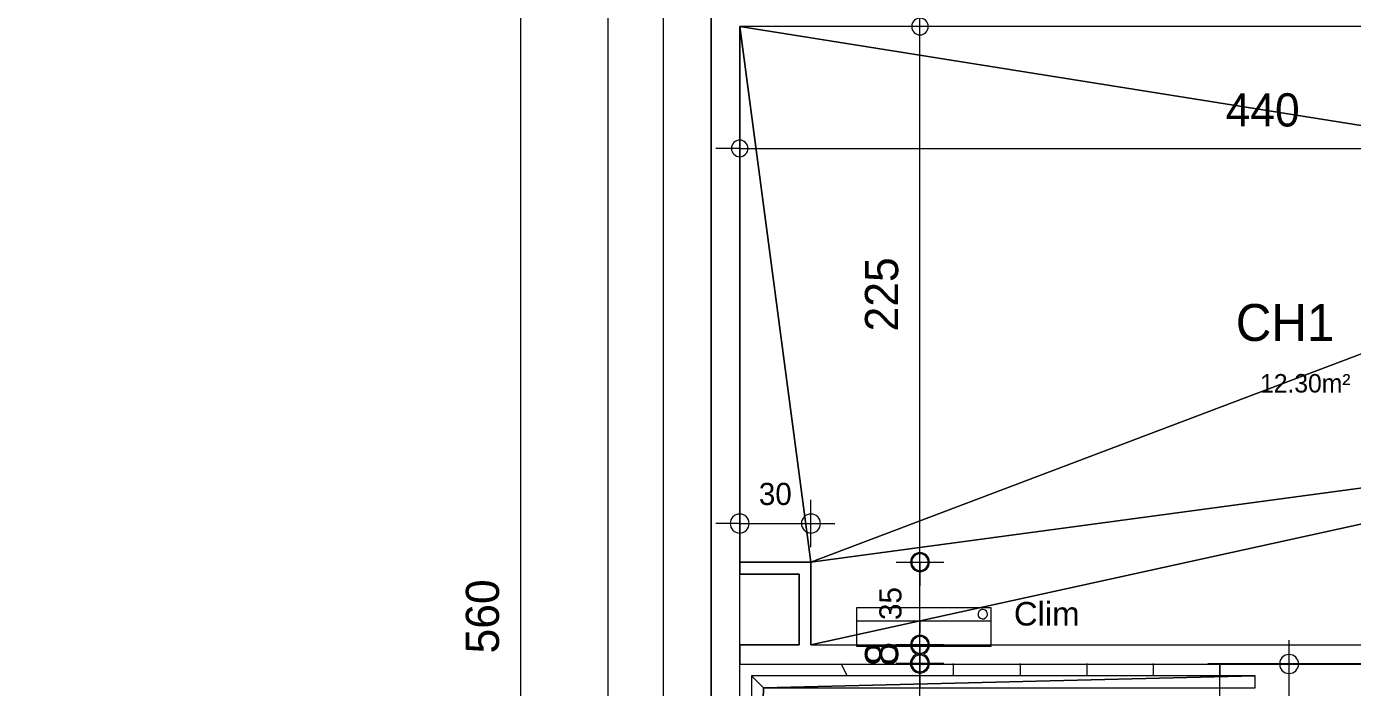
# Model space of a CAD drawing. Header units: metres. Extents: x 1.8 to 61.8, y -53.3 to -11.3.
# Drawn here: x 28.05 to 33.63, y -17.9 to -15.12 of the extents above; entities that cross this region are included whole.
import ezdxf
from ezdxf.enums import TextEntityAlignment as Align
from ezdxf.lldxf.tags import DXFTag

# ---------------------------------------------------------------- set-up
doc = ezdxf.new("R2010")
doc.units = ezdxf.units.M
doc.header["$MEASUREMENT"] = 0
doc.layers.add('Calque commun', color=7, linetype='Continuous')
doc.layers.add('Textes', color=7, linetype='Continuous')
doc.styles.add('Arial9', font='arial.ttf', dxfattribs={"height": 0.098961})
doc.styles.add('Century Gothic10', font='GOTHIC.TTF', dxfattribs={"height": 0.077575})
doc.styles.add('Century Gothic15', font='GOTHIC.TTF', dxfattribs={"height": 0.139636})
doc.styles.add('Century Gothic18', font='GOTHIC.TTF', dxfattribs={"height": 0.155151})
doc.styles.add('Century Gothic20', font='GOTHIC.TTF', dxfattribs={"height": 0.09309})
tags = doc.linetypes.add('HIDDEN2', pattern=[0.1875, 0.125, -0.0625]).pattern_tags.tags
tags[6:7] = [DXFTag(74, 4), DXFTag(75, 0), DXFTag(340, '0'), DXFTag(46, 1.0), DXFTag(50, 0.0), DXFTag(44, 0.0), DXFTag(45, 0.0)]
tags[4:5] = [DXFTag(74, 4), DXFTag(75, 0), DXFTag(340, '0'), DXFTag(46, 1.0), DXFTag(50, 0.0), DXFTag(44, 0.0), DXFTag(45, 0.0)]

# ---------------------------------------------------------------- blocks, each defined once
blk = doc.blocks.new('DimLine52720')
at = {"layer": 'Calque commun', "color": 5, "linetype": 'Continuous', "lineweight": 9}
blk.add_line((30.5017, -23.7998), (30.5017, -14.7998), dxfattribs=at)
blk = doc.blocks.new('Block52772')
at = {"layer": 'Calque commun', "color": 7, "linetype": 'Continuous', "lineweight": 18}
blk.add_line((30.7344, -20.3998), (30.7344, -14.7998), dxfattribs=at)
at = {"layer": 'Calque commun', "color": 7, "linetype": 'Continuous', "lineweight": 9}
for p, q in [((30.9344, -20.3998), (30.9344, -14.9998)), ((31.0545, -20.3998), (31.0545, -15.1198))]:
    blk.add_line(p, q, dxfattribs=at)
blk = doc.blocks.new('new295')
at = {"layer": 'Calque commun', "color": 5, "linetype": 'Continuous', "lineweight": 9}
blk.add_arc((0, 0), 0.5, 0, 359.99941, dxfattribs=at)
blk = doc.blocks.new('new296')
at = {"layer": 'Calque commun', "color": 5, "linetype": 'Continuous', "lineweight": 9}
blk.add_arc((0, 0), 0.5, 0, 359.99941, dxfattribs=at)
blk = doc.blocks.new('DimLine59266')
at = {"layer": 'Calque commun', "color": 5, "linetype": 'Continuous', "lineweight": 9}
for p, q in [((30.1341, -14.7998), (30.1341, -14.6998)), ((30.2341, -14.7998), (30.0341, -14.7998)), ((30.1341, -20.3998), (30.1341, -14.7998)), ((30.2341, -20.3998), (30.0341, -20.3998)), ((30.1341, -20.3998), (30.1341, -20.4998))]:
    blk.add_line(p, q, dxfattribs=at)
at = {"layer": 'Calque commun', "color": 5, "linetype": 'Continuous', "lineweight": 9, "xscale": 0.07000000029802322, "yscale": 0.07000000029802322, "zscale": 0.07000000029802322, "rotation": 90}
for name, p in [('new296', (30.1341, -14.7998)), ('new295', (30.1341, -20.3998))]:
    blk.add_blockref(name, p, dxfattribs=at)
at = {"layer": 'Calque commun', "color": 5, "linetype": 'Continuous', "lineweight": 9, "style": 'Century Gothic15'}
blk.add_text('560', height=0.13964, rotation=90, dxfattribs=at).set_placement((30.0841, -17.5998), align=Align.BOTTOM_CENTER)
blk = doc.blocks.new('xmodule1pdniv1-13')
at = {"layer": 'Calque commun', "color": 5, "linetype": 'Continuous', "lineweight": 9}
blk.add_arc((0, 0), 0.5, 0, 359.99941, dxfattribs=at)
blk = doc.blocks.new('xmodule1pdniv1-14')
at = {"layer": 'Calque commun', "color": 5, "linetype": 'Continuous', "lineweight": 9}
blk.add_arc((0, 0), 0.5, 0, 359.99941, dxfattribs=at)
blk = doc.blocks.new('DimLine53654-2')
at = {"layer": 'Calque commun', "color": 5, "linetype": 'Continuous', "lineweight": 9}
for p, q in [((31.7822, -18.6687), (31.7822, -18.5687)), ((31.8822, -18.6687), (31.6822, -18.6687)), ((31.7823, -20.5512), (31.7822, -18.6687)), ((31.8823, -20.5512), (31.6823, -20.5512)), ((31.7823, -20.5512), (31.7823, -20.6512))]:
    blk.add_line(p, q, dxfattribs=at)
at = {"layer": 'Calque commun', "color": 5, "linetype": 'Continuous', "lineweight": 9, "xscale": 0.07999999821186066, "yscale": 0.07999999821186066, "zscale": 0.07999999821186066, "rotation": 90}
for name, p in [('xmodule1pdniv1-14', (31.7822, -18.6687)), ('xmodule1pdniv1-13', (31.7823, -20.5512))]:
    blk.add_blockref(name, p, dxfattribs=at)
at = {"layer": 'Calque commun', "color": 5, "linetype": 'Continuous', "lineweight": 9, "style": 'Century Gothic20'}
blk.add_text('188', height=0.09309, rotation=90.0024, dxfattribs=at).set_placement((31.7323, -19.61), align=Align.BOTTOM_CENTER)
blk = doc.blocks.new('xmodule1pdniv1-15')
at = {"layer": 'Calque commun', "color": 5, "linetype": 'Continuous', "lineweight": 9}
blk.add_arc((0, 0), 0.5, 0, 359.99941, dxfattribs=at)
blk = doc.blocks.new('xmodule1pdniv1-16')
at = {"layer": 'Calque commun', "color": 5, "linetype": 'Continuous', "lineweight": 9}
blk.add_arc((0, 0), 0.5, 0, 359.99941, dxfattribs=at)
blk = doc.blocks.new('DimLine53662-2')
at = {"layer": 'Calque commun', "color": 5, "linetype": 'Continuous', "lineweight": 9}
for p, q in [((31.7823, -18.5913), (31.7825, -18.4913)), ((31.8823, -18.5914), (31.6823, -18.5911)), ((31.7822, -18.6687), (31.7823, -18.5913)), ((31.8822, -18.6688), (31.6822, -18.6685)), ((31.7822, -18.6687), (31.7821, -18.7687))]:
    blk.add_line(p, q, dxfattribs=at)
at = {"layer": 'Calque commun', "color": 5, "linetype": 'Continuous', "lineweight": 9, "xscale": 0.06999999484552753, "yscale": 0.06999999484552753, "zscale": 0.07000000029802322, "rotation": 89.9152908298062}
for name, p in [('xmodule1pdniv1-16', (31.7823, -18.5913)), ('xmodule1pdniv1-15', (31.7822, -18.6687))]:
    blk.add_blockref(name, p, dxfattribs=at)
at = {"layer": 'Calque commun', "color": 5, "linetype": 'Continuous', "lineweight": 9, "style": 'Century Gothic15'}
blk.add_text('8', height=0.1396, rotation=89.9153, dxfattribs=at).set_placement((31.7323, -18.6299), align=Align.BOTTOM_CENTER)
blk = doc.blocks.new('xmodule1pdniv1-17')
at = {"layer": 'Calque commun', "color": 5, "linetype": 'Continuous', "lineweight": 9}
blk.add_arc((0, 0), 0.5, 0, 359.99941, dxfattribs=at)
blk = doc.blocks.new('xmodule1pdniv1-18')
at = {"layer": 'Calque commun', "color": 5, "linetype": 'Continuous', "lineweight": 9}
blk.add_arc((0, 0), 0.5, 0, 359.99941, dxfattribs=at)
blk = doc.blocks.new('DimLine53670-2')
at = {"layer": 'Calque commun', "color": 5, "linetype": 'Continuous', "lineweight": 9}
for p, q in [((31.7823, -18.2431), (31.7823, -18.1431)), ((31.6823, -18.2431), (31.8823, -18.2431)), ((31.7823, -18.5913), (31.7823, -18.2431)), ((31.8823, -18.5913), (31.6823, -18.5913)), ((31.7823, -18.5913), (31.7823, -18.6913))]:
    blk.add_line(p, q, dxfattribs=at)
at = {"layer": 'Calque commun', "color": 5, "linetype": 'Continuous', "lineweight": 9, "xscale": 0.07999999821186066, "yscale": 0.07999999821186066, "zscale": 0.07999999821186066, "rotation": 90}
for name, p in [('xmodule1pdniv1-18', (31.7823, -18.2431)), ('xmodule1pdniv1-17', (31.7823, -18.5913))]:
    blk.add_blockref(name, p, dxfattribs=at)
at = {"layer": 'Calque commun', "color": 5, "linetype": 'Continuous', "lineweight": 9, "style": 'Century Gothic20'}
blk.add_text('35', height=0.09309, rotation=90, dxfattribs=at).set_placement((31.7323, -18.4172), align=Align.BOTTOM_CENTER)
blk = doc.blocks.new('xmodule1pdniv1-19')
at = {"layer": 'Calque commun', "color": 5, "linetype": 'Continuous', "lineweight": 9}
blk.add_arc((0, 0), 0.5, 0, 359.99941, dxfattribs=at)
blk = doc.blocks.new('xmodule1pdniv1-20')
at = {"layer": 'Calque commun', "color": 5, "linetype": 'Continuous', "lineweight": 9}
blk.add_arc((0, 0), 0.5, 0, 359.99941, dxfattribs=at)
blk = doc.blocks.new('DimLine53678-2')
at = {"layer": 'Calque commun', "color": 5, "linetype": 'Continuous', "lineweight": 9}
for p, q in [((31.7823, -15.9912), (31.7823, -15.8912)), ((31.8823, -15.9912), (31.6823, -15.9912)), ((31.7823, -18.2431), (31.7823, -15.9912)), ((31.6823, -18.2431), (31.8823, -18.2431)), ((31.7823, -18.2431), (31.7823, -18.3431))]:
    blk.add_line(p, q, dxfattribs=at)
at = {"layer": 'Calque commun', "color": 5, "linetype": 'Continuous', "lineweight": 9, "xscale": 0.07000000029802322, "yscale": 0.07000000029802322, "zscale": 0.07000000029802322, "rotation": 90}
for name, p in [('xmodule1pdniv1-20', (31.7823, -15.9912)), ('xmodule1pdniv1-19', (31.7823, -18.2431))]:
    blk.add_blockref(name, p, dxfattribs=at)
at = {"layer": 'Calque commun', "color": 5, "linetype": 'Continuous', "lineweight": 9, "style": 'Century Gothic15'}
blk.add_text('225', height=0.13964, rotation=90, dxfattribs=at).set_placement((31.7323, -17.1172), align=Align.BOTTOM_CENTER)
blk = doc.blocks.new('xmodule1pdniv1-79')
at = {"layer": 'Calque commun', "color": 5, "linetype": 'Continuous', "lineweight": 9}
blk.add_arc((0, 0), 0.5, 0, 359.99941, dxfattribs=at)
blk = doc.blocks.new('xmodule1pdniv1-80')
at = {"layer": 'Calque commun', "color": 5, "linetype": 'Continuous', "lineweight": 9}
blk.add_arc((0, 0), 0.5, 0, 359.99941, dxfattribs=at)
blk = doc.blocks.new('DimLine53934-2')
at = {"layer": 'Calque commun', "color": 5, "linetype": 'Continuous', "lineweight": 9}
for p, q in [((31.0238, -16.6034), (31.0238, -16.4034)), ((35.4237, -16.4034), (35.4237, -16.6034)), ((31.0238, -16.5034), (30.9238, -16.5034)), ((31.0238, -16.5034), (35.4237, -16.5034)), ((35.4237, -16.5034), (35.5237, -16.5034))]:
    blk.add_line(p, q, dxfattribs=at)
at = {"layer": 'Calque commun', "color": 5, "linetype": 'Continuous', "lineweight": 9, "xscale": 0.07000000029802322, "yscale": 0.07000000029802322, "zscale": 0.07000000029802322}
for name, p in [('xmodule1pdniv1-79', (31.0238, -16.5034)), ('xmodule1pdniv1-80', (35.4237, -16.5034))]:
    blk.add_blockref(name, p, dxfattribs=at)
at = {"layer": 'Calque commun', "color": 5, "linetype": 'Continuous', "lineweight": 9, "style": 'Century Gothic15'}
blk.add_text('440', height=0.13964, dxfattribs=at).set_placement((33.2237, -16.4534), align=Align.BOTTOM_CENTER)
blk = doc.blocks.new('xmodule1pdniv1-85')
at = {"layer": 'Calque commun', "color": 5, "linetype": 'Continuous', "lineweight": 9}
blk.add_arc((0, 0), 0.5, 0, 359.99941, dxfattribs=at)
blk = doc.blocks.new('xmodule1pdniv1-86')
at = {"layer": 'Calque commun', "color": 5, "linetype": 'Continuous', "lineweight": 9}
blk.add_arc((0, 0), 0.5, 0, 359.99941, dxfattribs=at)
blk = doc.blocks.new('DimLine53979-2')
at = {"layer": 'Calque commun', "color": 5, "linetype": 'Continuous', "lineweight": 9}
for p, q in [((31.0238, -18.1807), (31.0238, -17.9807)), ((31.3237, -18.1807), (31.3237, -17.9807)), ((31.0238, -18.0807), (30.9238, -18.0807)), ((31.0238, -18.0807), (31.3237, -18.0807)), ((31.3237, -18.0807), (31.4237, -18.0807))]:
    blk.add_line(p, q, dxfattribs=at)
at = {"layer": 'Calque commun', "color": 5, "linetype": 'Continuous', "lineweight": 9, "xscale": 0.07999999821186066, "yscale": 0.07999999821186066, "zscale": 0.07999999821186066}
for name, p in [('xmodule1pdniv1-85', (31.0238, -18.0807)), ('xmodule1pdniv1-86', (31.3237, -18.0807))]:
    blk.add_blockref(name, p, dxfattribs=at)
at = {"layer": 'Calque commun', "color": 5, "linetype": 'Continuous', "lineweight": 9, "style": 'Century Gothic20'}
blk.add_text('30', height=0.09309, dxfattribs=at).set_placement((31.1737, -18.0307), align=Align.BOTTOM_CENTER)
blk = doc.blocks.new('xmodule1pdniv1-99')
at = {"layer": 'Calque commun', "color": 5, "linetype": 'Continuous', "lineweight": 9}
blk.add_arc((0, 0), 0.5, 0, 359.99941, dxfattribs=at)
blk = doc.blocks.new('xmodule1pdniv1-100')
at = {"layer": 'Calque commun', "color": 5, "linetype": 'Continuous', "lineweight": 9}
blk.add_arc((0, 0), 0.5, 0, 359.99941, dxfattribs=at)
blk = doc.blocks.new('DimLine60119-2')
at = {"layer": 'Calque commun', "color": 5, "linetype": 'Continuous', "lineweight": 9}
for p, q in [((33.3346, -18.6713), (33.3346, -18.5713)), ((33.4346, -18.6713), (33.2346, -18.6713)), ((33.3346, -19.5687), (33.3346, -18.6713)), ((33.4346, -19.5687), (33.2346, -19.5687)), ((33.3346, -19.5687), (33.3346, -19.6687))]:
    blk.add_line(p, q, dxfattribs=at)
at = {"layer": 'Calque commun', "color": 5, "linetype": 'Continuous', "lineweight": 9, "xscale": 0.07999999821186066, "yscale": 0.07999999821186066, "zscale": 0.07999999821186066, "rotation": 90}
for name, p in [('xmodule1pdniv1-100', (33.3346, -18.6713)), ('xmodule1pdniv1-99', (33.3346, -19.5687))]:
    blk.add_blockref(name, p, dxfattribs=at)
at = {"layer": 'Calque commun', "color": 5, "linetype": 'Continuous', "lineweight": 9, "style": 'Century Gothic20'}
blk.add_text('90', height=0.09309, rotation=90, dxfattribs=at).set_placement((33.2846, -19.12), align=Align.BOTTOM_CENTER)
blk = doc.blocks.new('clim-int5')
at = {"layer": 'Calque commun', "color": 0, "linetype": 'ByBlock', "lineweight": 9}
for p, q in [((0.5671, 0.16), (0, 0.16)), ((0, 0.16), (0, 0)), ((0.5671, 0), (0.5671, 0.16)), ((0, 0.106), (0.5671, 0.106)), ((0, 0), (0.5671, 0))]:
    blk.add_line(p, q, dxfattribs=at)
blk.add_arc((0.531, 0.1338), 0.02, 330, 329.9994, dxfattribs=at)
blk = doc.blocks.new('xmodule1pdniv1-127')
at = {"layer": 'Calque commun', "color": 15, "linetype": 'Continuous', "lineweight": 18}
for p, q in [((31.3237, -18.2431), (31.0238, -18.2438)), ((31.0238, -18.2438), (31.0239, -18.2938)), ((31.2737, -18.2932), (31.0239, -18.2938)), ((31.2737, -18.5913), (31.2737, -18.2932)), ((31.3237, -18.5913), (31.3237, -18.2431))]:
    blk.add_line(p, q, dxfattribs=at)
at = {"layer": 'Calque commun', "color": 7, "linetype": 'Continuous', "lineweight": 18}
for p, q in [((31.0238, -18.5913), (31.0238, -18.6713)), ((31.0238, -18.5913), (31.2737, -18.5913)), ((31.3237, -18.5913), (33.9765, -18.5913)), ((31.0238, -18.6713), (33.9765, -18.6713))]:
    blk.add_line(p, q, dxfattribs=at)
at = {"layer": 'Calque commun', "color": 7, "linetype": 'Continuous', "lineweight": 9}
for p, q in [((31.45, -18.6687), (31.4762, -18.7212)), ((31.9236, -18.7212), (31.9236, -18.6687)), ((32.2036, -18.6687), (32.2036, -18.7212)), ((32.4836, -18.6687), (32.4836, -18.7212)), ((32.7636, -18.6687), (32.7636, -18.7212)), ((32.9936, -18.6687), (33.0436, -18.6687)), ((33.0436, -18.6687), (33.0436, -18.7212))]:
    blk.add_line(p, q, dxfattribs=at)
at = {"layer": 'Calque commun', "color": 5, "linetype": 'Continuous', "lineweight": 9}
for name in ['DimLine53678-2', 'DimLine53934-2', 'DimLine53979-2', 'DimLine53670-2', 'DimLine53662-2', 'DimLine53654-2', 'DimLine60119-2']:
    blk.add_blockref(name, (0, 0), dxfattribs=at)
at = {"layer": 'Calque commun', "color": 7, "linetype": 'HIDDEN2', "lineweight": -2}
blk.add_blockref('clim-int5', (31.5152, -18.5957), dxfattribs=at)
at = {"layer": 'Textes', "color": 5, "linetype": 'ByBlock', "lineweight": -2, "style": 'Century Gothic18'}
blk.add_text('CH1', height=0.15515, dxfattribs=at).set_placement((33.5256, -17.158), align=Align.TOP_RIGHT)
at = {"layer": 'Textes', "color": 9, "linetype": 'ByBlock', "lineweight": -2, "style": 'Century Gothic10'}
blk.add_text('12.30m²', height=0.07758, dxfattribs=at).set_placement((33.5933, -17.4523), align=Align.TOP_RIGHT)
at = {"layer": 'Textes', "color": 5, "linetype": 'ByBlock', "lineweight": -2, "style": 'Arial9'}
blk.add_text('Clim', height=0.09896, dxfattribs=at).set_placement((32.1772, -18.5392), align=Align.BOTTOM_LEFT)
at = {"layer": 'Calque commun', "color": 9, "linetype": 'Continuous', "lineweight": 9}
mesh = blk.add_polyface(dxfattribs=at)
corners = [(35.4237, -17.6913), (31.3237, -18.5913), (36.0237, -18.5913), (35.4237, -16.6913), (31.0238, -15.9912), (31.3237, -18.2431), (36.0237, -15.9912), (36.0237, -16.6913), (31.0238, -18.2438), (36.0237, -17.6913)]
mesh.append_faces([[corners[k] for k in face] for face in [(6, 3, 7), (0, 2, 9)]], dxfattribs={"vtx0": -1, "color": 9})
mesh.append_faces([[corners[k] for k in face] for face in [(3, 5, 0)]], dxfattribs={"vtx0": -1, "vtx1": -1, "color": 9})
mesh.append_faces([[corners[k] for k in face] for face in [(3, 4, 5)]], dxfattribs={"vtx0": -1, "vtx1": -1, "vtx2": -1, "color": 9})
mesh.append_faces([[corners[k] for k in face] for face in [(0, 1, 2), (0, 5, 1)]], dxfattribs={"vtx0": -1, "vtx2": -1, "color": 9})
mesh.append_faces([[corners[k] for k in face] for face in [(8, 5, 4)]], dxfattribs={"vtx1": -1, "color": 9})
mesh.append_faces([[corners[k] for k in face] for face in [(6, 4, 3)]], dxfattribs={"vtx1": -1, "vtx2": -1, "color": 9})
at = {"layer": 'Calque commun', "color": 1, "linetype": 'Continuous', "lineweight": 9}
mesh = blk.add_polyface(dxfattribs=at)
corners = [(31.0239, -18.2938), (31.2737, -18.2932), (31.2737, -18.5913), (31.0238, -18.5913)]
mesh.append_faces([[corners[k] for k in face] for face in [(0, 1, 2, 3)]], dxfattribs={"color": 1})
at = {"layer": 'Calque commun', "color": 9, "linetype": 'Continuous', "lineweight": 9}
mesh = blk.add_polyface(dxfattribs=at)
corners = [(33.0437, -20.5512), (33.0436, -18.6687), (35.2637, -18.6687), (35.2638, -20.5512)]
mesh.append_faces([[corners[k] for k in face] for face in [(0, 1, 2, 3)]], dxfattribs={"color": 9})
at = {"layer": 'Calque commun', "color": 7, "linetype": 'Continuous', "lineweight": 9}
mesh = blk.add_polyface(dxfattribs=at)
corners = [(31.0738, -20.5513), (31.1238, -20.5513), (31.1237, -18.7712), (31.0737, -18.7212), (33.1916, -18.7212), (33.1916, -18.7712)]
mesh.append_faces([[corners[k] for k in face] for face in [(0, 2, 3)]], dxfattribs={"vtx0": -1, "vtx1": -1, "color": 7})
mesh.append_faces([[corners[k] for k in face] for face in [(0, 1, 2), (2, 4, 3)]], dxfattribs={"vtx0": -1, "vtx2": -1, "color": 7})
mesh.append_faces([[corners[k] for k in face] for face in [(2, 5, 4)]], dxfattribs={"vtx2": -1, "color": 7})

msp = doc.modelspace()

# ---------------------------------------------------------------- linework, layer by layer
at = {"layer": 'Calque commun', "color": 12, "linetype": 'Continuous', "lineweight": 18}
for points in [[(33.6144, -14.7998, 0), (33.6144, -14.9998, 0), (30.9344, -14.9998, 0), (30.9344, -18.8504, 0), (30.9344, -18.8504, 0)], [(30.7344, -20.3998, 0), (30.9344, -20.3998, 0), (30.9344, -14.9998, 0)]]:
    msp.add_polyline3d(points, dxfattribs=at)

# ---------------------------------------------------------------- block references
at = {"layer": 'Calque commun', "color": 5, "linetype": 'Continuous', "lineweight": 9}
for name in ['DimLine59266', 'DimLine52720']:
    msp.add_blockref(name, (0, 0), dxfattribs=at)
at = {"layer": 'Calque commun', "color": 0, "linetype": 'ByBlock', "lineweight": -2}
for name, p in [('Block52772', (0, 0)), ('xmodule1pdniv1-127', (0.0307, 0.8714))]:
    msp.add_blockref(name, p, dxfattribs=at)

# ---------------------------------------------------------------- meshes
at = {"layer": 'Calque commun', "color": 7, "linetype": 'Continuous', "lineweight": 9}
mesh = msp.add_polyface(dxfattribs=at)
corners = [(61.7636, -11.3086), (1.7636, -11.3086), (1.7636, -53.3086), (61.7636, -53.3086)]
mesh.append_faces([[corners[k] for k in face] for face in [(0, 1, 2, 3)]], dxfattribs={"color": 7})

doc.saveas('drawing.dxf')
